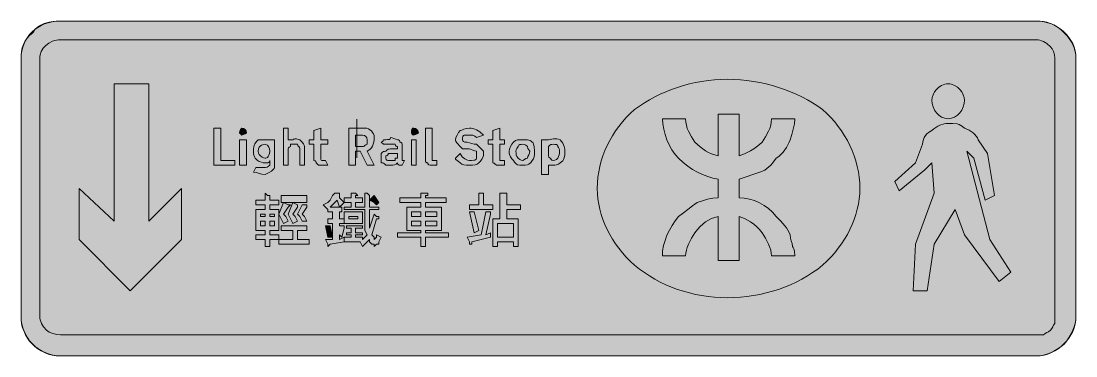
# Model space of a CAD drawing. Header units: metres. Extents: x 11 to 555, y 50 to 223.
import ezdxf

# ---------------------------------------------------------------- set-up
doc = ezdxf.new("R2010")
doc.units = ezdxf.units.M
for name, color, linetype, true_color in [('FILL_BLUE_0000FF', 7, 'Continuous', 0x0000ff), ('FILL_RED_FF0000', 7, 'Continuous', 0xff0000), ('FILL_WHITE_FFFFFF', 7, 'Continuous', 0xffffff), ('STROKE_BLUE_0000FF', 7, 'Continuous', 0x0000ff), ('STROKE_WHITE_FFFFFF', 7, 'Continuous', 0xffffff)]:
    doc.layers.add(name, color=color, linetype=linetype, true_color=true_color)

msp = doc.modelspace()

# ---------------------------------------------------------------- hatches: boundary and pattern name
at = {"layer": 'FILL_BLUE_0000FF', "true_color": 0x0000ff}
h = msp.add_hatch(color=7, dxfattribs=at)
h.dxf.hatch_style = 1
h.paths.add_polyline_path([(535.05, 213.12), (535.95, 213.06), (536.85, 212.89), (537.75, 212.61), (538.65, 212.22), (540.45, 211.09), (542.25, 209.52), (543.13, 208.41), (543.9, 206.97), (544.44, 205.3), (544.65, 203.52), (544.65, 70.32), (544.65, 66.72), (543.94, 65.82), (543.45, 64.92), (542.96, 64.02), (542.25, 63.12), (541.35, 62.41), (540.45, 61.92), (539.55, 61.43), (538.65, 60.72), (535.05, 60.72), (31.05, 60.72), (29.08, 60.93), (27, 61.47), (25.14, 62.24), (24.41, 62.67), (23.85, 63.12), (22.27, 64.92), (21.15, 66.72), (20.76, 67.62), (20.47, 68.52), (20.31, 69.42), (20.25, 70.32), (20.25, 203.52), (20.31, 204.42), (20.47, 205.31), (21.09, 207.04), (22.09, 208.67), (23.4, 210.12), (25, 211.35), (26.83, 212.29), (27.83, 212.65), (28.86, 212.9), (29.94, 213.06), (31.05, 213.12), (535.05, 213.12)])
at = {"layer": 'FILL_RED_FF0000', "true_color": 0xff0000}
h = msp.add_hatch(color=7, dxfattribs=at)
h.dxf.hatch_style = 1
h.paths.add_polyline_path([(372.09, 79.99), (368.76, 80.2), (365.47, 80.54), (362.21, 81.03), (359, 81.64), (355.83, 82.39), (352.72, 83.26), (349.65, 84.27), (346.64, 85.4), (343.69, 86.66), (340.81, 88.04), (337.99, 89.54), (335.24, 91.16), (332.56, 92.9), (329.97, 94.75), (327.45, 96.72), (325.26, 98.79), (323.18, 100.93), (321.22, 103.15), (319.39, 105.44), (317.68, 107.79), (316.1, 110.2), (314.66, 112.66), (313.35, 115.17), (312.18, 117.72), (311.16, 120.31), (310.29, 122.93), (309.56, 125.58), (308.99, 128.24), (308.58, 130.93), (308.33, 133.62), (308.25, 136.32), (308.33, 139.23), (308.58, 142.11), (308.99, 144.95), (309.56, 147.76), (310.29, 150.52), (311.16, 153.24), (312.18, 155.9), (313.35, 158.52), (314.66, 161.08), (316.1, 163.58), (317.68, 166.01), (319.39, 168.38), (321.22, 170.68), (323.18, 172.91), (325.26, 175.05), (327.45, 177.12), (329.97, 178.88), (332.56, 180.55), (335.24, 182.12), (337.99, 183.61), (340.81, 184.99), (343.69, 186.27), (346.64, 187.45), (349.65, 188.52), (352.72, 189.48), (355.83, 190.32), (359, 191.04), (362.21, 191.63), (365.47, 192.1), (368.76, 192.44), (372.09, 192.65), (375.45, 192.72), (378.82, 192.65), (382.19, 192.44), (385.54, 192.1), (388.87, 191.63), (392.18, 191.04), (395.45, 190.32), (398.67, 189.48), (401.85, 188.52), (404.97, 187.45), (408.03, 186.27), (411.02, 184.99), (413.92, 183.61), (416.75, 182.12), (419.48, 180.55), (422.12, 178.88), (424.65, 177.12), (426.84, 175.05), (428.92, 172.91), (430.88, 170.68), (432.71, 168.38), (434.42, 166.01), (436, 163.58), (437.44, 161.08), (438.75, 158.52), (439.92, 155.9), (440.94, 153.24), (441.81, 150.52), (442.54, 147.76), (443.11, 144.95), (443.52, 142.11), (443.77, 139.23), (443.85, 136.32), (443.77, 133.62), (443.52, 130.93), (443.11, 128.24), (442.54, 125.58), (441.81, 122.93), (440.94, 120.31), (439.92, 117.72), (438.75, 115.17), (437.44, 112.66), (436, 110.2), (434.42, 107.79), (432.71, 105.44), (430.88, 103.15), (428.92, 100.93), (426.84, 98.79), (424.65, 96.72), (422.12, 94.75), (419.48, 92.9), (416.75, 91.16), (413.92, 89.54), (411.02, 88.04), (408.03, 86.66), (404.97, 85.4), (401.85, 84.27), (398.67, 83.26), (395.45, 82.39), (392.18, 81.64), (388.87, 81.03), (385.54, 80.54), (382.19, 80.2), (378.82, 79.99), (375.45, 79.92), (372.09, 79.99)])
at = {"layer": 'FILL_WHITE_FFFFFF', "true_color": 0xffffff}
h = msp.add_hatch(color=7, dxfattribs=at)
h.dxf.hatch_style = 1
h.paths.add_polyline_path([(536.85, 222.66), (538.65, 222.46), (540.45, 222.09), (542.25, 221.52), (544.05, 220.73), (545.85, 219.68), (547.65, 218.36), (549.45, 216.72), (550.74, 215.32), (551.91, 213.81), (552.93, 212.23), (553.8, 210.57), (554.5, 208.86), (555.02, 207.1), (555.34, 205.32), (555.45, 203.52), (555.45, 70.32), (555.34, 68.52), (555.02, 66.72), (554.5, 64.92), (553.8, 63.12), (552.93, 61.32), (551.91, 59.52), (550.74, 57.72), (549.45, 55.92), (547.65, 54.63), (545.85, 53.46), (544.05, 52.44), (542.25, 51.57), (540.45, 50.87), (538.65, 50.35), (536.85, 50.03), (535.05, 49.92), (31.05, 49.92), (29.2, 50.03), (27.28, 50.35), (25.33, 50.87), (23.4, 51.57), (21.52, 52.44), (19.74, 53.46), (18.11, 54.63), (16.65, 55.92), (15.06, 57.72), (13.8, 59.52), (11.85, 63.12), (11.16, 64.92), (10.8, 66.72), (10.67, 68.52), (10.65, 70.32), (10.65, 203.52), (10.71, 205.32), (10.91, 207.1), (11.28, 208.86), (11.85, 210.57), (12.64, 212.23), (13.69, 213.81), (15.01, 215.32), (16.65, 216.72), (17.15, 217.57), (17.76, 218.31), (19.2, 219.57), (20.87, 220.6), (22.65, 221.52), (25.14, 222.21), (27.3, 222.57), (29.23, 222.7), (31.05, 222.72), (535.05, 222.72), (536.85, 222.66)])
h = msp.add_hatch(color=7, dxfattribs=at)
h.dxf.hatch_style = 1
h.paths.add_polyline_path([(76.65, 190.32), (76.65, 119.52), (93.45, 136.32), (93.45, 109.92), (67.05, 83.52), (40.65, 109.92), (40.65, 136.32), (58.65, 119.52), (58.65, 190.32), (76.65, 190.32)])
h = msp.add_hatch(color=7, dxfattribs=at)
h.dxf.hatch_style = 1
h.paths.add_polyline_path([(481.21, 183.31), (481.69, 184.75), (482.44, 186.16), (483.45, 187.47), (484.68, 188.61), (486.11, 189.51), (487.71, 190.11), (488.56, 190.27), (489.45, 190.32), (490.34, 190.27), (491.19, 190.11), (492.79, 189.51), (494.22, 188.61), (495.45, 187.47), (496.46, 186.16), (497.21, 184.75), (497.69, 183.31), (497.85, 181.92), (497.69, 180.13), (497.21, 178.39), (496.46, 176.77), (495.45, 175.32), (494.22, 174.09), (492.79, 173.14), (491.19, 172.54), (490.34, 172.38), (489.45, 172.32), (488.56, 172.38), (487.71, 172.54), (486.11, 173.14), (484.68, 174.09), (483.45, 175.32), (482.44, 176.77), (481.69, 178.39), (481.21, 180.13), (481.05, 181.92), (481.21, 183.31)])
h = msp.add_hatch(color=7, dxfattribs=at)
h.dxf.hatch_style = 1
h.paths.add_polyline_path([(342.01, 104.22), (342.49, 106.9), (343.24, 109.56), (344.25, 112.17), (345.48, 114.73), (346.91, 117.21), (348.51, 119.62), (350.25, 121.92), (352.76, 123.72), (355.05, 125.52), (357.34, 127.32), (359.85, 129.12), (362.55, 130), (365.25, 130.77), (367.95, 131.31), (370.65, 131.52), (370.65, 141.12), (367.95, 141.68), (365.27, 142.47), (362.61, 143.48), (360, 144.72), (357.44, 146.18), (354.96, 147.87), (352.55, 149.78), (350.25, 151.92), (348.47, 153.93), (346.8, 156.27), (345.36, 158.84), (344.25, 161.52), (343.37, 164.22), (342.6, 166.92), (342.06, 169.62), (341.85, 172.32), (353.85, 172.32), (353.96, 170.57), (354.26, 168.93), (354.74, 167.36), (355.35, 165.87), (356.89, 163.04), (358.65, 160.32), (361.37, 157.84), (362.76, 156.78), (364.2, 155.82), (365.69, 154.98), (367.26, 154.24), (368.9, 153.63), (370.65, 153.12), (370.65, 174.72), (381.45, 174.72), (381.45, 153.12), (384.34, 154.24), (387.45, 155.82), (389.02, 156.78), (390.56, 157.84), (392.05, 159.03), (393.45, 160.32), (395.21, 163.04), (396.75, 165.87), (397.36, 167.36), (397.84, 168.93), (398.14, 170.57), (398.25, 172.32), (410.25, 172.32), (410.04, 169.62), (409.5, 166.92), (408.73, 164.22), (407.85, 161.52), (407.34, 160.17), (406.72, 158.84), (405.99, 157.53), (405.15, 156.27), (404.19, 155.06), (403.12, 153.93), (401.94, 152.87), (400.65, 151.92), (398.83, 149.44), (397.89, 148.38), (396.9, 147.42), (395.86, 146.58), (394.74, 145.84), (393.55, 145.23), (392.25, 144.72), (381.45, 141.12), (381.45, 131.52), (384.15, 131.35), (386.81, 130.86), (389.42, 130.06), (391.95, 128.97), (394.36, 127.59), (396.64, 125.95), (398.74, 124.06), (400.65, 121.92), (403.12, 119.41), (405.15, 117.12), (405.99, 115.99), (406.72, 114.83), (407.34, 113.62), (407.85, 112.32), (408.04, 110.71), (408.45, 109.32), (408.86, 107.93), (409.05, 106.32), (409.45, 105.82), (409.74, 105.23), (410.1, 103.92), (410.25, 101.52), (398.25, 101.52), (398.14, 102.92), (397.84, 104.41), (397.36, 105.95), (396.75, 107.52), (395.21, 110.63), (393.45, 113.52), (392.05, 115.21), (390.56, 116.69), (389.02, 117.97), (387.45, 119.07), (385.88, 120), (384.34, 120.78), (381.45, 121.92), (381.45, 99.12), (370.65, 99.12), (370.65, 121.92), (368.9, 121.41), (367.26, 120.78), (365.69, 120), (364.2, 119.07), (362.76, 117.97), (361.37, 116.69), (360, 115.21), (358.65, 113.52), (356.89, 110.63), (355.35, 107.52), (354.74, 105.95), (354.26, 104.41), (353.96, 102.92), (353.85, 101.52), (341.85, 101.52), (342.01, 104.22)])
h = msp.add_hatch(color=7, dxfattribs=at)
h.dxf.hatch_style = 1
h.paths.add_polyline_path([(471.45, 83.52), (472.65, 107.52), (482.25, 133.92), (481.05, 149.52), (477.45, 145.92), (464.25, 135.12), (461.85, 139.92), (472.65, 149.52), (476.25, 159.12), (476.36, 160.41), (476.66, 161.59), (477.14, 162.66), (477.75, 163.62), (478.48, 164.46), (479.29, 165.19), (480.15, 165.81), (481.05, 166.32), (482, 167.16), (483.04, 167.89), (484.13, 168.51), (485.25, 169.02), (487.46, 169.69), (488.5, 169.86), (489.45, 169.92), (491.94, 169.88), (494.1, 169.62), (495.09, 169.33), (496.03, 168.91), (496.95, 168.31), (497.85, 167.52), (499.14, 167.02), (500.32, 166.41), (501.39, 165.73), (502.35, 164.97), (503.19, 164.16), (503.92, 163.3), (504.54, 162.42), (505.05, 161.52), (509.85, 154.32), (513.45, 132.72), (508.65, 130.32), (502.65, 151.92), (499.05, 155.52), (511.05, 109.92), (521.85, 93.12), (515.85, 88.32), (497.85, 112.32), (493.05, 125.52), (482.25, 107.52), (478.65, 83.52), (471.45, 83.52)])
h = msp.add_hatch(color=7, dxfattribs=at)
h.dxf.hatch_style = 1
h.paths.add_polyline_path([(110.25, 167.52), (113.85, 167.52), (113.85, 150.72), (121.05, 150.72), (121.05, 148.32), (110.25, 148.32), (110.25, 167.52)])
h = msp.add_hatch(color=7, dxfattribs=at)
h.dxf.hatch_style = 1
h.paths.add_polyline_path([(126.3, 164.52), (125.53, 164.11), (124.65, 163.92), (123.45, 165.12), (123.64, 166), (124.05, 166.77), (124.65, 167.52), (125.53, 167.31), (126.3, 166.77), (126.84, 166), (127.05, 165.12), (126.3, 164.52)])
h = msp.add_hatch(color=7, dxfattribs=at)
h.dxf.hatch_style = 1
h.paths.add_polyline_path([(154.6, 157.12), (154.46, 157.43), (154.05, 157.92), (153.64, 158.41), (153.5, 158.72), (153.45, 159.12), (151.05, 159.12), (149.85, 159.12), (149.85, 157.92), (149.45, 157.87), (149.16, 157.73), (148.8, 157.32), (148.65, 156.72), (148.65, 148.32), (146.25, 148.32), (146.25, 167.52), (148.65, 167.52), (148.65, 161.52), (151.05, 161.52), (151.5, 161.86), (151.95, 162.03), (152.85, 161.97), (153.75, 161.69), (154.65, 161.52), (155.85, 160.32), (156.54, 159.44), (156.9, 158.67), (157.05, 157.92), (157.05, 148.32), (154.65, 148.32), (154.65, 156.72), (154.6, 157.12)])
h = msp.add_hatch(color=7, dxfattribs=at)
h.dxf.hatch_style = 1
h.paths.add_polyline_path([(165.47, 151.23), (165.6, 150.87), (165.96, 150.74), (166.65, 150.72), (167.85, 150.72), (169.05, 148.32), (164.25, 148.32), (163.05, 149.52), (163, 149.92), (162.86, 150.21), (162.45, 150.57), (161.85, 150.72), (161.85, 159.12), (159.45, 159.12), (159.45, 161.52), (161.85, 161.52), (161.85, 166.32), (165.45, 167.52), (165.45, 161.52), (169.05, 161.52), (169.05, 159.12), (165.45, 159.12), (165.45, 151.92), (165.47, 151.23)])
h = msp.add_hatch(color=7, dxfattribs=at)
h.dxf.hatch_style = 1
h.paths.add_polyline_path([(188.25, 167.52), (189.15, 167.41), (190.01, 167.11), (190.82, 166.63), (191.55, 166.02), (192.16, 165.29), (192.64, 164.48), (192.94, 163.62), (193.05, 162.72), (192.99, 161.43), (192.82, 160.24), (192.54, 159.18), (192.15, 158.22), (191.64, 157.38), (191.02, 156.64), (190.29, 156.03), (189.45, 155.52), (193.05, 148.32), (189.45, 148.32), (185.85, 155.52), (183.45, 155.52), (183.45, 148.32), (179.85, 148.32), (179.85, 167.52), (188.25, 167.52)])
h.paths.add_polyline_path([(187.45, 157.97), (187.76, 158.11), (188.25, 158.52), (188.74, 158.93), (189.05, 159.07), (189.45, 159.12), (189.45, 161.52), (189.24, 162.4), (188.7, 163.17), (187.93, 163.71), (187.05, 163.92), (183.45, 163.92), (183.45, 157.92), (187.05, 157.92), (187.45, 157.97)], flags=16)
h = msp.add_hatch(color=7, dxfattribs=at)
h.dxf.hatch_style = 1
h.paths.add_polyline_path([(215.1, 164.52), (214.33, 164.11), (213.45, 163.92), (213.05, 163.97), (212.76, 164.11), (212.4, 164.52), (212.25, 165.12), (212.27, 166), (212.4, 166.77), (212.76, 167.31), (213.05, 167.47), (213.45, 167.52), (214.33, 167.31), (215.1, 166.77), (215.64, 166), (215.85, 165.12), (215.1, 164.52)])
h = msp.add_hatch(color=7, dxfattribs=at)
h.dxf.hatch_style = 1
h.paths.add_polyline_path([(219.45, 167.52), (223.05, 167.52), (223.05, 151.92), (223.05, 150.72), (224.25, 150.72), (225.45, 150.72), (225.45, 148.32), (224.25, 148.32), (221.85, 148.32), (221.25, 148.47), (220.84, 148.83), (220.7, 149.12), (220.65, 149.52), (220.25, 149.57), (219.96, 149.71), (219.6, 150.12), (219.45, 150.72), (219.45, 167.52)])
h = msp.add_hatch(color=7, dxfattribs=at)
h.dxf.hatch_style = 1
h.paths.add_polyline_path([(244.95, 163.41), (244.05, 163.77), (243.15, 163.9), (242.25, 163.92), (239.85, 163.92), (239.45, 163.87), (239.16, 163.71), (238.8, 163.17), (238.67, 162.4), (238.65, 161.52), (238.8, 160.92), (239.16, 160.51), (239.45, 160.37), (239.85, 160.32), (241.05, 160.32), (244.65, 159.12), (245.85, 159.12), (247.05, 157.92), (249.45, 155.52), (249.45, 154.32), (249.4, 153.47), (249.24, 152.73), (248.7, 151.47), (247.93, 150.44), (247.05, 149.52), (246.13, 148.83), (245.1, 148.47), (243.84, 148.34), (242.25, 148.32), (240.66, 148.34), (239.4, 148.47), (238.37, 148.83), (237.45, 149.52), (236.57, 150.23), (235.8, 150.72), (235.26, 151.21), (235.1, 151.52), (235.05, 151.92), (237.45, 154.32), (237.95, 153.48), (238.54, 152.74), (239.18, 152.13), (239.85, 151.62), (241.16, 150.94), (242.25, 150.72), (243.32, 150.74), (244.5, 150.87), (245.03, 151.01), (245.46, 151.23), (245.74, 151.52), (245.85, 151.92), (245.85, 155.52), (244.95, 155.71), (244.05, 156.12), (243.15, 156.53), (242.25, 156.72), (238.65, 156.72), (237.45, 157.92), (235.8, 159.72), (235.26, 160.62), (235.05, 161.52), (235.26, 162.61), (235.8, 163.92), (236.57, 165.23), (237.45, 166.32), (238.37, 166.51), (239.4, 166.92), (240.66, 167.33), (242.25, 167.52), (243.15, 167.46), (244.05, 167.29), (244.95, 167.01), (245.85, 166.62), (247.65, 165.49), (249.45, 163.92), (245.85, 162.72), (244.95, 163.41)])
h = msp.add_hatch(color=7, dxfattribs=at)
h.dxf.hatch_style = 1
h.paths.add_polyline_path([(257.85, 150.72), (259.05, 150.72), (260.25, 150.72), (260.25, 148.32), (256.65, 148.32), (256.25, 148.37), (255.94, 148.51), (255.45, 148.92), (254.96, 149.33), (254.65, 149.47), (254.25, 149.52), (254.25, 150.72), (254.25, 159.12), (251.85, 159.12), (251.85, 161.52), (254.25, 161.52), (254.25, 166.32), (257.85, 167.52), (257.85, 161.52), (260.25, 161.52), (260.25, 159.12), (257.85, 159.12), (257.85, 151.92), (257.85, 150.72)])
h = msp.add_hatch(color=7, dxfattribs=at)
h.dxf.hatch_style = 1
h.paths.add_polyline_path([(123.45, 148.32), (123.45, 161.52), (127.05, 161.52), (127.05, 148.32), (123.45, 148.32)])
h = msp.add_hatch(color=7, dxfattribs=at)
h.dxf.hatch_style = 1
h.paths.add_polyline_path([(141.45, 148.32), (141.45, 147.12), (141.34, 146.67), (141.04, 146.22), (139.95, 145.32), (138.41, 144.42), (136.65, 143.52), (135.04, 143.71), (133.65, 144.12), (132.26, 144.53), (130.65, 144.72), (131.85, 147.12), (135.45, 147.12), (136.86, 147.14), (137.7, 147.27), (138.32, 147.63), (139.05, 148.32), (139.05, 149.52), (139.05, 150.72), (138.9, 150.12), (138.54, 149.71), (138.25, 149.57), (137.85, 149.52), (136.65, 149.52), (135.71, 149.61), (134.75, 149.84), (133.65, 150.27), (132.55, 150.98), (132.04, 151.47), (131.59, 152.05), (131.2, 152.74), (130.91, 153.54), (130.72, 154.46), (130.65, 155.52), (130.7, 156.76), (130.86, 157.81), (131.09, 158.68), (131.4, 159.42), (132.17, 160.58), (133.05, 161.52), (136.65, 161.52), (137.85, 161.52), (139.05, 161.52), (141.45, 161.52), (141.45, 148.32)])
h.paths.add_polyline_path([(134.85, 158.67), (134.19, 158.24), (133.61, 157.6), (133.2, 156.71), (133.05, 155.52), (133.24, 154.64), (133.65, 153.87), (134.25, 153.12), (135.13, 152.43), (135.9, 152.07), (136.65, 151.92), (137.02, 151.98), (137.85, 152.37), (138.29, 152.8), (138.67, 153.44), (138.95, 154.33), (139.05, 155.52), (138.95, 156.71), (138.67, 157.6), (138.29, 158.24), (137.85, 158.67), (137.02, 159.06), (136.65, 159.12), (136.09, 159.06), (134.85, 158.67)], flags=16)
h = msp.add_hatch(color=7, dxfattribs=at)
h.dxf.hatch_style = 1
h.paths.add_polyline_path([(198.34, 149.01), (197.85, 149.37), (197.36, 149.5), (196.65, 149.52), (196.65, 151.92), (196.65, 154.32), (197.36, 155.01), (197.85, 155.37), (198.34, 155.5), (199.05, 155.52), (199.76, 156.21), (200.25, 156.57), (200.74, 156.7), (201.45, 156.72), (202.65, 156.72), (205.05, 156.72), (205.05, 157.92), (204.65, 157.97), (204.36, 158.11), (204, 158.52), (203.85, 159.12), (202.65, 159.12), (201.45, 159.12), (200.25, 159.12), (197.85, 159.12), (196.65, 160.32), (197.05, 160.37), (197.34, 160.51), (197.7, 160.92), (197.85, 161.52), (199.05, 161.52), (199.93, 161.54), (200.7, 161.67), (201.24, 162.03), (201.4, 162.32), (201.45, 162.72), (202.35, 162.53), (203.25, 162.12), (204.15, 161.71), (205.05, 161.52), (205.65, 161.37), (206.06, 161.01), (206.2, 160.72), (206.25, 160.32), (206.65, 160.27), (206.94, 160.13), (207.3, 159.72), (207.45, 159.12), (207.45, 155.52), (207.45, 151.92), (207.45, 150.72), (208.65, 150.72), (207.45, 148.32), (206.25, 148.32), (205.85, 148.37), (205.56, 148.51), (205.2, 148.92), (205.05, 149.52), (204.3, 148.92), (203.53, 148.51), (202.65, 148.32), (200.25, 148.32), (199.05, 148.32), (198.34, 149.01)])
h.paths.add_polyline_path([(203.85, 150.72), (203.85, 151.92), (205.05, 151.92), (205.05, 154.32), (202.65, 154.32), (201.45, 154.32), (200.25, 154.32), (200.2, 153.92), (200.06, 153.63), (199.65, 153.27), (199.05, 153.12), (199.05, 151.92), (199.2, 151.32), (199.56, 150.91), (199.85, 150.77), (200.25, 150.72), (201.45, 150.72), (202.65, 150.72), (203.85, 150.72)], flags=16)
h = msp.add_hatch(color=7, dxfattribs=at)
h.dxf.hatch_style = 1
h.paths.add_polyline_path([(212.25, 148.32), (212.25, 161.52), (214.65, 161.52), (214.65, 148.32), (212.25, 148.32)])
h = msp.add_hatch(color=7, dxfattribs=at)
h.dxf.hatch_style = 1
h.paths.add_polyline_path([(263.4, 157.92), (264.17, 159.23), (265.05, 160.32), (265.97, 161.01), (267, 161.37), (268.26, 161.5), (269.85, 161.52), (272.25, 161.37), (273.56, 161.01), (274.15, 160.72), (274.65, 160.32), (275.05, 159.82), (275.34, 159.23), (275.7, 157.92), (275.85, 155.52), (275.83, 153.93), (275.7, 152.67), (275.34, 151.64), (274.65, 150.72), (274.15, 149.93), (273.56, 149.33), (272.92, 148.91), (272.25, 148.62), (270.94, 148.36), (269.85, 148.32), (268.26, 148.36), (267, 148.62), (266.46, 148.91), (265.97, 149.33), (265.5, 149.93), (265.05, 150.72), (264.17, 151.64), (263.4, 152.67), (262.86, 153.93), (262.7, 154.67), (262.65, 155.52), (262.86, 156.61), (263.4, 157.92)])
h.paths.add_polyline_path([(268.2, 158.97), (267.66, 158.61), (267.5, 158.32), (267.45, 157.92), (266.76, 157.04), (266.4, 156.27), (266.25, 155.52), (266.27, 154.62), (266.4, 153.72), (266.76, 152.82), (267.45, 151.92), (268.2, 151.32), (268.97, 150.91), (269.85, 150.72), (270.6, 151.32), (271.37, 151.73), (272.25, 151.92), (272.44, 152.82), (272.85, 153.72), (273.26, 154.62), (273.45, 155.52), (272.85, 156.27), (272.44, 157.04), (272.25, 157.92), (271.37, 158.61), (270.6, 158.97), (269.85, 159.12), (268.97, 159.1), (268.2, 158.97)], flags=16)
h = msp.add_hatch(color=7, dxfattribs=at)
h.dxf.hatch_style = 1
h.paths.add_polyline_path([(288.15, 161.86), (289.05, 161.52), (289.84, 160.62), (290.44, 159.74), (290.86, 158.88), (291.15, 158.07), (291.41, 156.63), (291.45, 155.52), (291.41, 153.74), (291.15, 152.07), (290.86, 151.31), (290.44, 150.63), (289.84, 150.02), (289.05, 149.52), (288.15, 148.83), (287.25, 148.47), (286.35, 148.34), (285.45, 148.32), (284.25, 148.32), (283.05, 148.32), (283.05, 143.52), (279.45, 143.52), (279.45, 161.52), (283.05, 161.52), (285.6, 161.97), (287.27, 162.03), (288.15, 161.86)])
h.paths.add_polyline_path([(283.05, 154.32), (283.05, 153.12), (283.2, 152.52), (283.56, 152.11), (283.85, 151.97), (284.25, 151.92), (284.3, 151.52), (284.44, 151.23), (284.85, 150.87), (285.45, 150.72), (286.33, 150.91), (287.1, 151.32), (287.85, 151.92), (288.24, 152.82), (288.52, 153.7), (288.69, 154.56), (288.75, 155.37), (288.69, 156.13), (288.52, 156.81), (288.24, 157.42), (287.85, 157.92), (287.8, 158.32), (287.64, 158.61), (287.1, 158.97), (286.33, 159.1), (285.45, 159.12), (284.74, 159.1), (284.25, 158.97), (283.76, 158.61), (283.05, 157.92), (283.05, 156.72), (283.05, 154.32)], flags=16)
h = msp.add_hatch(color=7, dxfattribs=at)
h.dxf.hatch_style = 1
h.paths.add_polyline_path([(143.85, 125.52), (143.85, 114.72), (139.05, 114.72), (139.05, 112.32), (143.85, 112.32), (143.85, 109.92), (139.05, 109.92), (139.05, 106.32), (136.65, 106.32), (136.65, 109.92), (131.85, 109.92), (131.85, 112.32), (136.65, 112.32), (136.65, 114.72), (131.85, 114.72), (131.85, 125.52), (136.65, 125.52), (136.65, 127.92), (131.85, 127.92), (131.85, 130.32), (136.65, 130.32), (136.65, 133.92), (137.85, 132.72), (139.05, 132.72), (139.05, 130.32), (143.85, 130.32), (143.85, 127.92), (139.05, 127.92), (139.05, 125.52), (143.85, 125.52)])
h.paths.add_polyline_path([(136.65, 121.92), (136.65, 123.12), (134.25, 123.12), (134.25, 121.92), (136.65, 121.92)], flags=16)
h.paths.add_polyline_path([(139.05, 121.92), (141.45, 121.92), (141.45, 123.12), (139.05, 123.12), (139.05, 121.92)], flags=16)
h.paths.add_polyline_path([(134.25, 119.52), (134.25, 117.12), (136.65, 117.12), (136.65, 119.52), (134.25, 119.52)], flags=16)
h.paths.add_polyline_path([(141.45, 119.52), (139.05, 119.52), (139.05, 117.12), (141.45, 117.12), (141.45, 119.52)], flags=16)
h = msp.add_hatch(color=7, dxfattribs=at)
h.dxf.hatch_style = 1
h.paths.add_polyline_path([(158.25, 132.72), (158.25, 129.12), (145.05, 129.12), (145.05, 132.72), (158.25, 132.72)])
h = msp.add_hatch(color=7, dxfattribs=at)
h.dxf.hatch_style = 1
h.paths.add_polyline_path([(176.25, 111.12), (175.05, 112.32), (175.05, 109.92), (177.45, 111.12), (177.45, 108.72), (170.25, 107.52), (169.05, 106.32), (169.05, 107.52), (167.85, 109.92), (171.45, 109.92), (171.45, 118.32), (169.05, 118.32), (169.05, 120.72), (171.45, 120.72), (171.45, 124.32), (169.05, 124.32), (169.05, 125.52), (166.65, 127.92), (169.05, 129.12), (170.25, 130.32), (171.45, 132.72), (172.65, 133.92), (175.05, 133.92), (175.05, 132.72), (175.05, 131.52), (177.45, 129.12), (175.05, 126.72), (176.25, 126.72), (176.25, 124.32), (175.05, 124.32), (175.05, 120.72), (177.45, 120.72), (177.45, 118.32), (175.05, 118.32), (175.05, 117.12), (177.45, 117.12), (177.45, 115.92), (176.25, 111.12)])
h.paths.add_polyline_path([(173.85, 130.32), (170.25, 126.72), (175.05, 126.72), (173.85, 130.32)], flags=16)
h = msp.add_hatch(color=7, dxfattribs=at)
h.dxf.hatch_style = 1
h.paths.add_polyline_path([(181.05, 131.52), (181.05, 133.92), (183.45, 133.92), (184.65, 132.72), (183.45, 132.72), (183.45, 131.52), (187.05, 131.52), (187.05, 129.12), (183.45, 129.12), (183.45, 126.72), (188.25, 126.72), (188.25, 133.92), (189.45, 133.92), (190.65, 132.72), (190.65, 126.72), (195.45, 126.72), (195.45, 125.52), (190.65, 125.52), (190.65, 119.52), (190.65, 115.92), (191.85, 119.52), (193.05, 123.12), (194.25, 121.92), (195.45, 121.92), (195.45, 120.72), (194.25, 120.72), (191.85, 112.32), (193.05, 111.12), (193.05, 109.92), (194.25, 111.12), (194.25, 112.32), (196.65, 111.12), (195.45, 108.72), (195.45, 107.52), (194.25, 107.52), (193.05, 106.32), (193.05, 107.52), (191.85, 107.52), (190.65, 108.72), (190.65, 109.92), (187.05, 106.32), (185.85, 108.72), (177.45, 108.72), (177.45, 111.12), (181.05, 111.12), (181.05, 112.32), (178.65, 112.32), (178.65, 113.52), (181.05, 113.52), (181.05, 115.92), (178.65, 115.92), (178.65, 117.12), (187.05, 117.12), (187.05, 115.92), (183.45, 115.92), (183.45, 113.52), (187.05, 113.52), (187.05, 112.32), (183.45, 112.32), (183.45, 111.12), (187.05, 111.12), (187.05, 109.92), (188.25, 111.12), (189.45, 112.32), (188.25, 114.72), (188.25, 117.12), (188.25, 120.72), (188.25, 125.52), (177.45, 125.52), (177.45, 126.72), (181.05, 126.72), (181.05, 129.12), (177.45, 129.12), (177.45, 131.52), (181.05, 131.52)])
h = msp.add_hatch(color=7, dxfattribs=at)
h.dxf.hatch_style = 1
h.paths.add_polyline_path([(193.05, 129.12), (190.65, 130.32), (193.05, 132.72), (195.45, 129.12), (194.25, 127.92), (193.05, 129.12)])
h = msp.add_hatch(color=7, dxfattribs=at)
h.dxf.hatch_style = 1
h.paths.add_polyline_path([(220.65, 132.72), (219.45, 132.72), (219.45, 131.52), (230.25, 131.52), (230.25, 129.12), (219.45, 129.12), (219.45, 126.72), (227.85, 126.72), (227.85, 114.72), (219.45, 114.72), (219.45, 113.52), (231.45, 113.52), (231.45, 111.12), (219.45, 111.12), (219.45, 106.32), (217.05, 106.32), (217.05, 111.12), (205.05, 111.12), (205.05, 113.52), (217.05, 113.52), (217.05, 114.72), (209.85, 114.72), (209.85, 126.72), (217.05, 126.72), (217.05, 129.12), (206.25, 129.12), (206.25, 131.52), (217.05, 131.52), (217.05, 133.92), (219.45, 133.92), (220.65, 133.92), (220.65, 132.72)])
h.paths.add_polyline_path([(217.05, 121.92), (217.05, 124.32), (212.25, 124.32), (212.25, 121.92), (217.05, 121.92)], flags=16)
h.paths.add_polyline_path([(212.25, 117.12), (217.05, 117.12), (217.05, 119.52), (212.25, 119.52), (212.25, 117.12)], flags=16)
h.paths.add_polyline_path([(219.45, 124.32), (219.45, 121.92), (225.45, 121.92), (225.45, 124.32), (219.45, 124.32)], flags=16)
h.paths.add_polyline_path([(225.45, 119.52), (219.45, 119.52), (219.45, 117.12), (225.45, 117.12), (225.45, 119.52)], flags=16)
h = msp.add_hatch(color=7, dxfattribs=at)
h.dxf.hatch_style = 1
h.paths.add_polyline_path([(247.05, 127.92), (247.05, 133.92), (249.45, 133.92), (249.45, 132.72), (249.45, 127.92), (254.25, 127.92), (254.25, 125.52), (242.25, 125.52), (242.25, 127.92), (247.05, 127.92)])
h = msp.add_hatch(color=7, dxfattribs=at)
h.dxf.hatch_style = 1
h.paths.add_polyline_path([(257.85, 133.92), (261.45, 133.92), (261.45, 132.72), (261.45, 127.92), (268.65, 127.92), (268.65, 125.52), (261.45, 125.52), (261.45, 120.72), (267.45, 120.72), (267.45, 106.32), (265.05, 106.32), (265.05, 108.72), (256.65, 108.72), (256.65, 106.32), (254.25, 106.32), (254.25, 120.72), (257.85, 120.72), (257.85, 133.92)])
h.paths.add_polyline_path([(265.05, 118.32), (256.65, 118.32), (256.65, 111.12), (265.05, 111.12), (265.05, 118.32)], flags=16)
h = msp.add_hatch(color=7, dxfattribs=at)
h.dxf.hatch_style = 1
h.paths.add_polyline_path([(148.65, 127.92), (149.85, 127.92), (148.65, 126.72), (146.25, 123.12), (147.45, 121.92), (148.65, 119.52), (146.25, 118.32), (145.05, 120.72), (143.85, 123.12), (146.25, 129.12), (148.65, 127.92)])
h = msp.add_hatch(color=7, dxfattribs=at)
h.dxf.hatch_style = 1
h.paths.add_polyline_path([(153.45, 127.92), (153.45, 126.72), (151.05, 123.12), (152.25, 121.92), (153.45, 119.52), (151.05, 118.32), (149.85, 120.72), (148.65, 123.12), (151.05, 129.12), (153.45, 127.92)])
h = msp.add_hatch(color=7, dxfattribs=at)
h.dxf.hatch_style = 1
h.paths.add_polyline_path([(158.25, 127.92), (158.25, 126.72), (155.85, 123.12), (157.05, 121.92), (158.25, 119.52), (155.85, 119.52), (154.65, 121.92), (153.45, 123.12), (155.85, 127.92), (158.25, 127.92)])
h = msp.add_hatch(color=7, dxfattribs=at)
h.dxf.hatch_style = 1
h.paths.add_polyline_path([(187.05, 118.32), (177.45, 118.32), (177.45, 124.32), (187.05, 124.32), (187.05, 118.32)])
h.paths.add_polyline_path([(184.65, 121.92), (179.85, 121.92), (179.85, 120.72), (184.65, 120.72), (184.65, 121.92)], flags=16)
h = msp.add_hatch(color=7, dxfattribs=at)
h.dxf.hatch_style = 1
h.paths.add_polyline_path([(248.25, 112.32), (249.45, 118.32), (250.65, 124.32), (253.05, 124.32), (253.05, 123.12), (250.65, 112.32), (253.05, 113.52), (253.05, 111.12), (243.45, 108.72), (243.45, 107.52), (242.25, 107.52), (242.25, 108.72), (241.05, 111.12), (248.25, 112.32)])
h = msp.add_hatch(color=7, dxfattribs=at)
h.dxf.hatch_style = 1
h.paths.add_polyline_path([(242.25, 124.32), (244.65, 124.32), (245.85, 119.52), (247.05, 114.72), (244.65, 113.52), (242.25, 124.32)])
h = msp.add_hatch(color=7, dxfattribs=at)
h.dxf.hatch_style = 1
h.paths.add_polyline_path([(158.25, 117.12), (158.25, 114.72), (153.45, 114.72), (153.45, 109.92), (159.45, 109.92), (159.45, 107.52), (143.85, 107.52), (143.85, 109.92), (151.05, 109.92), (151.05, 114.72), (145.05, 114.72), (145.05, 117.12), (158.25, 117.12)])
h = msp.add_hatch(color=7, dxfattribs=at)
h.dxf.hatch_style = 1
h.paths.add_polyline_path([(167.85, 117.12), (170.25, 117.12), (171.45, 111.12), (169.05, 111.12), (167.85, 117.12)])

# ---------------------------------------------------------------- linework, layer by layer
at = {"layer": 'FILL_BLUE_0000FF', "lineweight": 0, "true_color": 0x0000ff}
msp.add_lwpolyline([(535.05, 213.12), (535.95, 213.06), (536.85, 212.89), (537.75, 212.61), (538.65, 212.22), (540.45, 211.09), (542.25, 209.52), (543.13, 208.41), (543.9, 206.97), (544.44, 205.3), (544.65, 203.52), (544.65, 70.32), (544.65, 66.72), (543.94, 65.82), (543.45, 64.92), (542.96, 64.02), (542.25, 63.12), (541.35, 62.41), (540.45, 61.92), (539.55, 61.43), (538.65, 60.72), (535.05, 60.72), (31.05, 60.72), (29.08, 60.93), (27, 61.47), (25.14, 62.24), (24.41, 62.67), (23.85, 63.12), (22.27, 64.92), (21.15, 66.72), (20.76, 67.62), (20.47, 68.52), (20.31, 69.42), (20.25, 70.32), (20.25, 203.52), (20.31, 204.42), (20.47, 205.31), (21.09, 207.04), (22.09, 208.67), (23.4, 210.12), (25, 211.35), (26.83, 212.29), (27.83, 212.65), (28.86, 212.9), (29.94, 213.06), (31.05, 213.12)], close=True, dxfattribs=at)
at = {"layer": 'FILL_RED_FF0000', "lineweight": 0, "true_color": 0xff0000}
msp.add_lwpolyline([(372.09, 79.99), (368.76, 80.2), (365.47, 80.54), (362.21, 81.03), (359, 81.64), (355.83, 82.39), (352.72, 83.26), (349.65, 84.27), (346.64, 85.4), (343.69, 86.66), (340.81, 88.04), (337.99, 89.54), (335.24, 91.16), (332.56, 92.9), (329.97, 94.75), (327.45, 96.72), (325.26, 98.79), (323.18, 100.93), (321.22, 103.15), (319.39, 105.44), (317.68, 107.79), (316.1, 110.2), (314.66, 112.66), (313.35, 115.17), (312.18, 117.72), (311.16, 120.31), (310.29, 122.93), (309.56, 125.58), (308.99, 128.24), (308.58, 130.93), (308.33, 133.62), (308.25, 136.32), (308.33, 139.23), (308.58, 142.11), (308.99, 144.95), (309.56, 147.76), (310.29, 150.52), (311.16, 153.24), (312.18, 155.9), (313.35, 158.52), (314.66, 161.08), (316.1, 163.58), (317.68, 166.01), (319.39, 168.38), (321.22, 170.68), (323.18, 172.91), (325.26, 175.05), (327.45, 177.12), (329.97, 178.88), (332.56, 180.55), (335.24, 182.12), (337.99, 183.61), (340.81, 184.99), (343.69, 186.27), (346.64, 187.45), (349.65, 188.52), (352.72, 189.48), (355.83, 190.32), (359, 191.04), (362.21, 191.63), (365.47, 192.1), (368.76, 192.44), (372.09, 192.65), (375.45, 192.72), (378.82, 192.65), (382.19, 192.44), (385.54, 192.1), (388.87, 191.63), (392.18, 191.04), (395.45, 190.32), (398.67, 189.48), (401.85, 188.52), (404.97, 187.45), (408.03, 186.27), (411.02, 184.99), (413.92, 183.61), (416.75, 182.12), (419.48, 180.55), (422.12, 178.88), (424.65, 177.12), (426.84, 175.05), (428.92, 172.91), (430.88, 170.68), (432.71, 168.38), (434.42, 166.01), (436, 163.58), (437.44, 161.08), (438.75, 158.52), (439.92, 155.9), (440.94, 153.24), (441.81, 150.52), (442.54, 147.76), (443.11, 144.95), (443.52, 142.11), (443.77, 139.23), (443.85, 136.32), (443.77, 133.62), (443.52, 130.93), (443.11, 128.24), (442.54, 125.58), (441.81, 122.93), (440.94, 120.31), (439.92, 117.72), (438.75, 115.17), (437.44, 112.66), (436, 110.2), (434.42, 107.79), (432.71, 105.44), (430.88, 103.15), (428.92, 100.93), (426.84, 98.79), (424.65, 96.72), (422.12, 94.75), (419.48, 92.9), (416.75, 91.16), (413.92, 89.54), (411.02, 88.04), (408.03, 86.66), (404.97, 85.4), (401.85, 84.27), (398.67, 83.26), (395.45, 82.39), (392.18, 81.64), (388.87, 81.03), (385.54, 80.54), (382.19, 80.2), (378.82, 79.99), (375.45, 79.92)], close=True, dxfattribs=at)
at = {"layer": 'FILL_WHITE_FFFFFF', "lineweight": 0, "true_color": 0xffffff}
for points in [[(536.85, 222.66), (538.65, 222.46), (540.45, 222.09), (542.25, 221.52), (544.05, 220.73), (545.85, 219.68), (547.65, 218.36), (549.45, 216.72), (550.74, 215.32), (551.91, 213.81), (552.93, 212.23), (553.8, 210.57), (554.5, 208.86), (555.02, 207.1), (555.34, 205.32), (555.45, 203.52), (555.45, 70.32), (555.34, 68.52), (555.02, 66.72), (554.5, 64.92), (553.8, 63.12), (552.93, 61.32), (551.91, 59.52), (550.74, 57.72), (549.45, 55.92), (547.65, 54.63), (545.85, 53.46), (544.05, 52.44), (542.25, 51.57), (540.45, 50.87), (538.65, 50.35), (536.85, 50.03), (535.05, 49.92), (31.05, 49.92), (29.2, 50.03), (27.28, 50.35), (25.33, 50.87), (23.4, 51.57), (21.52, 52.44), (19.74, 53.46), (18.11, 54.63), (16.65, 55.92), (15.06, 57.72), (13.8, 59.52), (11.85, 63.12), (11.16, 64.92), (10.8, 66.72), (10.67, 68.52), (10.65, 70.32), (10.65, 203.52), (10.71, 205.32), (10.91, 207.1), (11.28, 208.86), (11.85, 210.57), (12.64, 212.23), (13.69, 213.81), (15.01, 215.32), (16.65, 216.72), (17.15, 217.57), (17.76, 218.31), (19.2, 219.57), (20.87, 220.6), (22.65, 221.52), (25.14, 222.21), (27.3, 222.57), (29.23, 222.7), (31.05, 222.72), (535.05, 222.72)], [(76.65, 190.32), (76.65, 119.52), (93.45, 136.32), (93.45, 109.92), (67.05, 83.52), (40.65, 109.92), (40.65, 136.32), (58.65, 119.52), (58.65, 190.32)], [(481.21, 183.31), (481.69, 184.75), (482.44, 186.16), (483.45, 187.47), (484.68, 188.61), (486.11, 189.51), (487.71, 190.11), (488.56, 190.27), (489.45, 190.32), (490.34, 190.27), (491.19, 190.11), (492.79, 189.51), (494.22, 188.61), (495.45, 187.47), (496.46, 186.16), (497.21, 184.75), (497.69, 183.31), (497.85, 181.92), (497.69, 180.13), (497.21, 178.39), (496.46, 176.77), (495.45, 175.32), (494.22, 174.09), (492.79, 173.14), (491.19, 172.54), (490.34, 172.38), (489.45, 172.32), (488.56, 172.38), (487.71, 172.54), (486.11, 173.14), (484.68, 174.09), (483.45, 175.32), (482.44, 176.77), (481.69, 178.39), (481.21, 180.13), (481.05, 181.92)], [(342.01, 104.22), (342.49, 106.9), (343.24, 109.56), (344.25, 112.17), (345.48, 114.73), (346.91, 117.21), (348.51, 119.62), (350.25, 121.92), (352.76, 123.72), (355.05, 125.52), (357.34, 127.32), (359.85, 129.12), (362.55, 130), (365.25, 130.77), (367.95, 131.31), (370.65, 131.52), (370.65, 141.12), (367.95, 141.68), (365.27, 142.47), (362.61, 143.48), (360, 144.72), (357.44, 146.18), (354.96, 147.87), (352.55, 149.78), (350.25, 151.92), (348.47, 153.93), (346.8, 156.27), (345.36, 158.84), (344.25, 161.52), (343.37, 164.22), (342.6, 166.92), (342.06, 169.62), (341.85, 172.32), (353.85, 172.32), (353.96, 170.57), (354.26, 168.93), (354.74, 167.36), (355.35, 165.87), (356.89, 163.04), (358.65, 160.32), (361.37, 157.84), (362.76, 156.78), (364.2, 155.82), (365.69, 154.98), (367.26, 154.24), (368.9, 153.63), (370.65, 153.12), (370.65, 174.72), (381.45, 174.72), (381.45, 153.12), (384.34, 154.24), (387.45, 155.82), (389.02, 156.78), (390.56, 157.84), (392.05, 159.03), (393.45, 160.32), (395.21, 163.04), (396.75, 165.87), (397.36, 167.36), (397.84, 168.93), (398.14, 170.57), (398.25, 172.32), (410.25, 172.32), (410.04, 169.62), (409.5, 166.92), (408.73, 164.22), (407.85, 161.52), (407.34, 160.17), (406.72, 158.84), (405.99, 157.53), (405.15, 156.27), (404.19, 155.06), (403.12, 153.93), (401.94, 152.87), (400.65, 151.92), (398.83, 149.44), (397.89, 148.38), (396.9, 147.42), (395.86, 146.58), (394.74, 145.84), (393.55, 145.23), (392.25, 144.72), (381.45, 141.12), (381.45, 131.52), (384.15, 131.35), (386.81, 130.86), (389.42, 130.06), (391.95, 128.97), (394.36, 127.59), (396.64, 125.95), (398.74, 124.06), (400.65, 121.92), (403.12, 119.41), (405.15, 117.12), (405.99, 115.99), (406.72, 114.83), (407.34, 113.62), (407.85, 112.32), (408.04, 110.71), (408.45, 109.32), (408.86, 107.93), (409.05, 106.32), (409.45, 105.82), (409.74, 105.23), (410.1, 103.92), (410.25, 101.52), (398.25, 101.52), (398.14, 102.92), (397.84, 104.41), (397.36, 105.95), (396.75, 107.52), (395.21, 110.63), (393.45, 113.52), (392.05, 115.21), (390.56, 116.69), (389.02, 117.97), (387.45, 119.07), (385.88, 120), (384.34, 120.78), (381.45, 121.92), (381.45, 99.12), (370.65, 99.12), (370.65, 121.92), (368.9, 121.41), (367.26, 120.78), (365.69, 120), (364.2, 119.07), (362.76, 117.97), (361.37, 116.69), (360, 115.21), (358.65, 113.52), (356.89, 110.63), (355.35, 107.52), (354.74, 105.95), (354.26, 104.41), (353.96, 102.92), (353.85, 101.52), (341.85, 101.52)], [(471.45, 83.52), (472.65, 107.52), (482.25, 133.92), (481.05, 149.52), (477.45, 145.92), (464.25, 135.12), (461.85, 139.92), (472.65, 149.52), (476.25, 159.12), (476.36, 160.41), (476.66, 161.59), (477.14, 162.66), (477.75, 163.62), (478.48, 164.46), (479.29, 165.19), (480.15, 165.81), (481.05, 166.32), (482, 167.16), (483.04, 167.89), (484.13, 168.51), (485.25, 169.02), (487.46, 169.69), (488.5, 169.86), (489.45, 169.92), (491.94, 169.88), (494.1, 169.62), (495.09, 169.33), (496.03, 168.91), (496.95, 168.31), (497.85, 167.52), (499.14, 167.02), (500.32, 166.41), (501.39, 165.73), (502.35, 164.97), (503.19, 164.16), (503.92, 163.3), (504.54, 162.42), (505.05, 161.52), (509.85, 154.32), (513.45, 132.72), (508.65, 130.32), (502.65, 151.92), (499.05, 155.52), (511.05, 109.92), (521.85, 93.12), (515.85, 88.32), (497.85, 112.32), (493.05, 125.52), (482.25, 107.52), (478.65, 83.52)], [(110.25, 167.52), (113.85, 167.52), (113.85, 150.72), (121.05, 150.72), (121.05, 148.32), (110.25, 148.32)], [(126.3, 164.52), (125.53, 164.11), (124.65, 163.92), (123.45, 165.12), (123.64, 166), (124.05, 166.77), (124.65, 167.52), (125.53, 167.31), (126.3, 166.77), (126.84, 166), (127.05, 165.12)], [(154.6, 157.12), (154.46, 157.43), (154.05, 157.92), (153.64, 158.41), (153.5, 158.72), (153.45, 159.12), (151.05, 159.12), (149.85, 159.12), (149.85, 157.92), (149.45, 157.87), (149.16, 157.73), (148.8, 157.32), (148.65, 156.72), (148.65, 148.32), (146.25, 148.32), (146.25, 167.52), (148.65, 167.52), (148.65, 161.52), (151.05, 161.52), (151.5, 161.86), (151.95, 162.03), (152.85, 161.97), (153.75, 161.69), (154.65, 161.52), (155.85, 160.32), (156.54, 159.44), (156.9, 158.67), (157.05, 157.92), (157.05, 148.32), (154.65, 148.32), (154.65, 156.72)], [(165.47, 151.23), (165.6, 150.87), (165.96, 150.74), (166.65, 150.72), (167.85, 150.72), (169.05, 148.32), (164.25, 148.32), (163.05, 149.52), (163, 149.92), (162.86, 150.21), (162.45, 150.57), (161.85, 150.72), (161.85, 159.12), (159.45, 159.12), (159.45, 161.52), (161.85, 161.52), (161.85, 166.32), (165.45, 167.52), (165.45, 161.52), (169.05, 161.52), (169.05, 159.12), (165.45, 159.12), (165.45, 151.92)], [(188.25, 167.52), (189.15, 167.41), (190.01, 167.11), (190.82, 166.63), (191.55, 166.02), (192.16, 165.29), (192.64, 164.48), (192.94, 163.62), (193.05, 162.72), (192.99, 161.43), (192.82, 160.24), (192.54, 159.18), (192.15, 158.22), (191.64, 157.38), (191.02, 156.64), (190.29, 156.03), (189.45, 155.52), (193.05, 148.32), (189.45, 148.32), (185.85, 155.52), (183.45, 155.52), (183.45, 148.32), (179.85, 148.32), (179.85, 167.52)], [(187.45, 157.97), (187.76, 158.11), (188.25, 158.52), (188.74, 158.93), (189.05, 159.07), (189.45, 159.12), (189.45, 161.52), (189.24, 162.4), (188.7, 163.17), (187.93, 163.71), (187.05, 163.92), (183.45, 163.92), (183.45, 157.92), (187.05, 157.92)], [(215.1, 164.52), (214.33, 164.11), (213.45, 163.92), (213.05, 163.97), (212.76, 164.11), (212.4, 164.52), (212.25, 165.12), (212.27, 166), (212.4, 166.77), (212.76, 167.31), (213.05, 167.47), (213.45, 167.52), (214.33, 167.31), (215.1, 166.77), (215.64, 166), (215.85, 165.12)], [(219.45, 167.52), (223.05, 167.52), (223.05, 151.92), (223.05, 150.72), (224.25, 150.72), (225.45, 150.72), (225.45, 148.32), (224.25, 148.32), (221.85, 148.32), (221.25, 148.47), (220.84, 148.83), (220.7, 149.12), (220.65, 149.52), (220.25, 149.57), (219.96, 149.71), (219.6, 150.12), (219.45, 150.72)], [(244.95, 163.41), (244.05, 163.77), (243.15, 163.9), (242.25, 163.92), (239.85, 163.92), (239.45, 163.87), (239.16, 163.71), (238.8, 163.17), (238.67, 162.4), (238.65, 161.52), (238.8, 160.92), (239.16, 160.51), (239.45, 160.37), (239.85, 160.32), (241.05, 160.32), (244.65, 159.12), (245.85, 159.12), (247.05, 157.92), (249.45, 155.52), (249.45, 154.32), (249.4, 153.47), (249.24, 152.73), (248.7, 151.47), (247.93, 150.44), (247.05, 149.52), (246.13, 148.83), (245.1, 148.47), (243.84, 148.34), (242.25, 148.32), (240.66, 148.34), (239.4, 148.47), (238.37, 148.83), (237.45, 149.52), (236.57, 150.23), (235.8, 150.72), (235.26, 151.21), (235.1, 151.52), (235.05, 151.92), (237.45, 154.32), (237.95, 153.48), (238.54, 152.74), (239.18, 152.13), (239.85, 151.62), (241.16, 150.94), (242.25, 150.72), (243.32, 150.74), (244.5, 150.87), (245.03, 151.01), (245.46, 151.23), (245.74, 151.52), (245.85, 151.92), (245.85, 155.52), (244.95, 155.71), (244.05, 156.12), (243.15, 156.53), (242.25, 156.72), (238.65, 156.72), (237.45, 157.92), (235.8, 159.72), (235.26, 160.62), (235.05, 161.52), (235.26, 162.61), (235.8, 163.92), (236.57, 165.23), (237.45, 166.32), (238.37, 166.51), (239.4, 166.92), (240.66, 167.33), (242.25, 167.52), (243.15, 167.46), (244.05, 167.29), (244.95, 167.01), (245.85, 166.62), (247.65, 165.49), (249.45, 163.92), (245.85, 162.72)], [(257.85, 150.72), (259.05, 150.72), (260.25, 150.72), (260.25, 148.32), (256.65, 148.32), (256.25, 148.37), (255.94, 148.51), (255.45, 148.92), (254.96, 149.33), (254.65, 149.47), (254.25, 149.52), (254.25, 150.72), (254.25, 159.12), (251.85, 159.12), (251.85, 161.52), (254.25, 161.52), (254.25, 166.32), (257.85, 167.52), (257.85, 161.52), (260.25, 161.52), (260.25, 159.12), (257.85, 159.12), (257.85, 151.92)], [(123.45, 148.32), (123.45, 161.52), (127.05, 161.52), (127.05, 148.32)], [(141.45, 148.32), (141.45, 147.12), (141.34, 146.67), (141.04, 146.22), (139.95, 145.32), (138.41, 144.42), (136.65, 143.52), (135.04, 143.71), (133.65, 144.12), (132.26, 144.53), (130.65, 144.72), (131.85, 147.12), (135.45, 147.12), (136.86, 147.14), (137.7, 147.27), (138.32, 147.63), (139.05, 148.32), (139.05, 149.52), (139.05, 150.72), (138.9, 150.12), (138.54, 149.71), (138.25, 149.57), (137.85, 149.52), (136.65, 149.52), (135.71, 149.61), (134.75, 149.84), (133.65, 150.27), (132.55, 150.98), (132.04, 151.47), (131.59, 152.05), (131.2, 152.74), (130.91, 153.54), (130.72, 154.46), (130.65, 155.52), (130.7, 156.76), (130.86, 157.81), (131.09, 158.68), (131.4, 159.42), (132.17, 160.58), (133.05, 161.52), (136.65, 161.52), (137.85, 161.52), (139.05, 161.52), (141.45, 161.52)], [(134.85, 158.67), (134.19, 158.24), (133.61, 157.6), (133.2, 156.71), (133.05, 155.52), (133.24, 154.64), (133.65, 153.87), (134.25, 153.12), (135.13, 152.43), (135.9, 152.07), (136.65, 151.92), (137.02, 151.98), (137.85, 152.37), (138.29, 152.8), (138.67, 153.44), (138.95, 154.33), (139.05, 155.52), (138.95, 156.71), (138.67, 157.6), (138.29, 158.24), (137.85, 158.67), (137.02, 159.06), (136.65, 159.12), (136.09, 159.06)], [(198.34, 149.01), (197.85, 149.37), (197.36, 149.5), (196.65, 149.52), (196.65, 151.92), (196.65, 154.32), (197.36, 155.01), (197.85, 155.37), (198.34, 155.5), (199.05, 155.52), (199.76, 156.21), (200.25, 156.57), (200.74, 156.7), (201.45, 156.72), (202.65, 156.72), (205.05, 156.72), (205.05, 157.92), (204.65, 157.97), (204.36, 158.11), (204, 158.52), (203.85, 159.12), (202.65, 159.12), (201.45, 159.12), (200.25, 159.12), (197.85, 159.12), (196.65, 160.32), (197.05, 160.37), (197.34, 160.51), (197.7, 160.92), (197.85, 161.52), (199.05, 161.52), (199.93, 161.54), (200.7, 161.67), (201.24, 162.03), (201.4, 162.32), (201.45, 162.72), (202.35, 162.53), (203.25, 162.12), (204.15, 161.71), (205.05, 161.52), (205.65, 161.37), (206.06, 161.01), (206.2, 160.72), (206.25, 160.32), (206.65, 160.27), (206.94, 160.13), (207.3, 159.72), (207.45, 159.12), (207.45, 155.52), (207.45, 151.92), (207.45, 150.72), (208.65, 150.72), (207.45, 148.32), (206.25, 148.32), (205.85, 148.37), (205.56, 148.51), (205.2, 148.92), (205.05, 149.52), (204.3, 148.92), (203.53, 148.51), (202.65, 148.32), (200.25, 148.32), (199.05, 148.32)], [(212.25, 148.32), (212.25, 161.52), (214.65, 161.52), (214.65, 148.32)], [(263.4, 157.92), (264.17, 159.23), (265.05, 160.32), (265.97, 161.01), (267, 161.37), (268.26, 161.5), (269.85, 161.52), (272.25, 161.37), (273.56, 161.01), (274.15, 160.72), (274.65, 160.32), (275.05, 159.82), (275.34, 159.23), (275.7, 157.92), (275.85, 155.52), (275.83, 153.93), (275.7, 152.67), (275.34, 151.64), (274.65, 150.72), (274.15, 149.93), (273.56, 149.33), (272.92, 148.91), (272.25, 148.62), (270.94, 148.36), (269.85, 148.32), (268.26, 148.36), (267, 148.62), (266.46, 148.91), (265.97, 149.33), (265.5, 149.93), (265.05, 150.72), (264.17, 151.64), (263.4, 152.67), (262.86, 153.93), (262.7, 154.67), (262.65, 155.52), (262.86, 156.61)], [(268.2, 158.97), (267.66, 158.61), (267.5, 158.32), (267.45, 157.92), (266.76, 157.04), (266.4, 156.27), (266.25, 155.52), (266.27, 154.62), (266.4, 153.72), (266.76, 152.82), (267.45, 151.92), (268.2, 151.32), (268.97, 150.91), (269.85, 150.72), (270.6, 151.32), (271.37, 151.73), (272.25, 151.92), (272.44, 152.82), (272.85, 153.72), (273.26, 154.62), (273.45, 155.52), (272.85, 156.27), (272.44, 157.04), (272.25, 157.92), (271.37, 158.61), (270.6, 158.97), (269.85, 159.12), (268.97, 159.1)], [(288.15, 161.86), (289.05, 161.52), (289.84, 160.62), (290.44, 159.74), (290.86, 158.88), (291.15, 158.07), (291.41, 156.63), (291.45, 155.52), (291.41, 153.74), (291.15, 152.07), (290.86, 151.31), (290.44, 150.63), (289.84, 150.02), (289.05, 149.52), (288.15, 148.83), (287.25, 148.47), (286.35, 148.34), (285.45, 148.32), (284.25, 148.32), (283.05, 148.32), (283.05, 143.52), (279.45, 143.52), (279.45, 161.52), (283.05, 161.52), (285.6, 161.97), (287.27, 162.03)], [(283.05, 154.32), (283.05, 153.12), (283.2, 152.52), (283.56, 152.11), (283.85, 151.97), (284.25, 151.92), (284.3, 151.52), (284.44, 151.23), (284.85, 150.87), (285.45, 150.72), (286.33, 150.91), (287.1, 151.32), (287.85, 151.92), (288.24, 152.82), (288.52, 153.7), (288.69, 154.56), (288.75, 155.37), (288.69, 156.13), (288.52, 156.81), (288.24, 157.42), (287.85, 157.92), (287.8, 158.32), (287.64, 158.61), (287.1, 158.97), (286.33, 159.1), (285.45, 159.12), (284.74, 159.1), (284.25, 158.97), (283.76, 158.61), (283.05, 157.92), (283.05, 156.72)], [(203.85, 150.72), (203.85, 151.92), (205.05, 151.92), (205.05, 154.32), (202.65, 154.32), (201.45, 154.32), (200.25, 154.32), (200.2, 153.92), (200.06, 153.63), (199.65, 153.27), (199.05, 153.12), (199.05, 151.92), (199.2, 151.32), (199.56, 150.91), (199.85, 150.77), (200.25, 150.72), (201.45, 150.72), (202.65, 150.72)], [(143.85, 125.52), (143.85, 114.72), (139.05, 114.72), (139.05, 112.32), (143.85, 112.32), (143.85, 109.92), (139.05, 109.92), (139.05, 106.32), (136.65, 106.32), (136.65, 109.92), (131.85, 109.92), (131.85, 112.32), (136.65, 112.32), (136.65, 114.72), (131.85, 114.72), (131.85, 125.52), (136.65, 125.52), (136.65, 127.92), (131.85, 127.92), (131.85, 130.32), (136.65, 130.32), (136.65, 133.92), (137.85, 132.72), (139.05, 132.72), (139.05, 130.32), (143.85, 130.32), (143.85, 127.92), (139.05, 127.92), (139.05, 125.52)], [(158.25, 132.72), (158.25, 129.12), (145.05, 129.12), (145.05, 132.72)], [(176.25, 111.12), (175.05, 112.32), (175.05, 109.92), (177.45, 111.12), (177.45, 108.72), (170.25, 107.52), (169.05, 106.32), (169.05, 107.52), (167.85, 109.92), (171.45, 109.92), (171.45, 118.32), (169.05, 118.32), (169.05, 120.72), (171.45, 120.72), (171.45, 124.32), (169.05, 124.32), (169.05, 125.52), (166.65, 127.92), (169.05, 129.12), (170.25, 130.32), (171.45, 132.72), (172.65, 133.92), (175.05, 133.92), (175.05, 132.72), (175.05, 131.52), (177.45, 129.12), (175.05, 126.72), (176.25, 126.72), (176.25, 124.32), (175.05, 124.32), (175.05, 120.72), (177.45, 120.72), (177.45, 118.32), (175.05, 118.32), (175.05, 117.12), (177.45, 117.12), (177.45, 115.92)], [(181.05, 131.52), (181.05, 133.92), (183.45, 133.92), (184.65, 132.72), (183.45, 132.72), (183.45, 131.52), (187.05, 131.52), (187.05, 129.12), (183.45, 129.12), (183.45, 126.72), (188.25, 126.72), (188.25, 133.92), (189.45, 133.92), (190.65, 132.72), (190.65, 126.72), (195.45, 126.72), (195.45, 125.52), (190.65, 125.52), (190.65, 119.52), (190.65, 115.92), (191.85, 119.52), (193.05, 123.12), (194.25, 121.92), (195.45, 121.92), (195.45, 120.72), (194.25, 120.72), (191.85, 112.32), (193.05, 111.12), (193.05, 109.92), (194.25, 111.12), (194.25, 112.32), (196.65, 111.12), (195.45, 108.72), (195.45, 107.52), (194.25, 107.52), (193.05, 106.32), (193.05, 107.52), (191.85, 107.52), (190.65, 108.72), (190.65, 109.92), (187.05, 106.32), (185.85, 108.72), (177.45, 108.72), (177.45, 111.12), (181.05, 111.12), (181.05, 112.32), (178.65, 112.32), (178.65, 113.52), (181.05, 113.52), (181.05, 115.92), (178.65, 115.92), (178.65, 117.12), (187.05, 117.12), (187.05, 115.92), (183.45, 115.92), (183.45, 113.52), (187.05, 113.52), (187.05, 112.32), (183.45, 112.32), (183.45, 111.12), (187.05, 111.12), (187.05, 109.92), (188.25, 111.12), (189.45, 112.32), (188.25, 114.72), (188.25, 117.12), (188.25, 120.72), (188.25, 125.52), (177.45, 125.52), (177.45, 126.72), (181.05, 126.72), (181.05, 129.12), (177.45, 129.12), (177.45, 131.52)], [(193.05, 129.12), (190.65, 130.32), (193.05, 132.72), (195.45, 129.12), (194.25, 127.92)], [(220.65, 132.72), (219.45, 132.72), (219.45, 131.52), (230.25, 131.52), (230.25, 129.12), (219.45, 129.12), (219.45, 126.72), (227.85, 126.72), (227.85, 114.72), (219.45, 114.72), (219.45, 113.52), (231.45, 113.52), (231.45, 111.12), (219.45, 111.12), (219.45, 106.32), (217.05, 106.32), (217.05, 111.12), (205.05, 111.12), (205.05, 113.52), (217.05, 113.52), (217.05, 114.72), (209.85, 114.72), (209.85, 126.72), (217.05, 126.72), (217.05, 129.12), (206.25, 129.12), (206.25, 131.52), (217.05, 131.52), (217.05, 133.92), (219.45, 133.92), (220.65, 133.92)], [(247.05, 127.92), (247.05, 133.92), (249.45, 133.92), (249.45, 132.72), (249.45, 127.92), (254.25, 127.92), (254.25, 125.52), (242.25, 125.52), (242.25, 127.92)], [(257.85, 133.92), (261.45, 133.92), (261.45, 132.72), (261.45, 127.92), (268.65, 127.92), (268.65, 125.52), (261.45, 125.52), (261.45, 120.72), (267.45, 120.72), (267.45, 106.32), (265.05, 106.32), (265.05, 108.72), (256.65, 108.72), (256.65, 106.32), (254.25, 106.32), (254.25, 120.72), (257.85, 120.72)], [(148.65, 127.92), (149.85, 127.92), (148.65, 126.72), (146.25, 123.12), (147.45, 121.92), (148.65, 119.52), (146.25, 118.32), (145.05, 120.72), (143.85, 123.12), (146.25, 129.12)], [(153.45, 127.92), (153.45, 126.72), (151.05, 123.12), (152.25, 121.92), (153.45, 119.52), (151.05, 118.32), (149.85, 120.72), (148.65, 123.12), (151.05, 129.12)], [(158.25, 127.92), (158.25, 126.72), (155.85, 123.12), (157.05, 121.92), (158.25, 119.52), (155.85, 119.52), (154.65, 121.92), (153.45, 123.12), (155.85, 127.92)], [(173.85, 130.32), (170.25, 126.72), (175.05, 126.72)], [(136.65, 121.92), (136.65, 123.12), (134.25, 123.12), (134.25, 121.92)], [(139.05, 121.92), (141.45, 121.92), (141.45, 123.12), (139.05, 123.12)], [(187.05, 118.32), (177.45, 118.32), (177.45, 124.32), (187.05, 124.32)], [(184.65, 121.92), (179.85, 121.92), (179.85, 120.72), (184.65, 120.72)], [(217.05, 121.92), (217.05, 124.32), (212.25, 124.32), (212.25, 121.92)], [(219.45, 124.32), (219.45, 121.92), (225.45, 121.92), (225.45, 124.32)], [(248.25, 112.32), (249.45, 118.32), (250.65, 124.32), (253.05, 124.32), (253.05, 123.12), (250.65, 112.32), (253.05, 113.52), (253.05, 111.12), (243.45, 108.72), (243.45, 107.52), (242.25, 107.52), (242.25, 108.72), (241.05, 111.12)], [(242.25, 124.32), (244.65, 124.32), (245.85, 119.52), (247.05, 114.72), (244.65, 113.52)], [(134.25, 119.52), (134.25, 117.12), (136.65, 117.12), (136.65, 119.52)], [(141.45, 119.52), (139.05, 119.52), (139.05, 117.12), (141.45, 117.12)], [(158.25, 117.12), (158.25, 114.72), (153.45, 114.72), (153.45, 109.92), (159.45, 109.92), (159.45, 107.52), (143.85, 107.52), (143.85, 109.92), (151.05, 109.92), (151.05, 114.72), (145.05, 114.72), (145.05, 117.12)], [(167.85, 117.12), (170.25, 117.12), (171.45, 111.12), (169.05, 111.12)], [(212.25, 117.12), (217.05, 117.12), (217.05, 119.52), (212.25, 119.52)], [(225.45, 119.52), (219.45, 119.52), (219.45, 117.12), (225.45, 117.12)], [(265.05, 118.32), (256.65, 118.32), (256.65, 111.12), (265.05, 111.12)]]:
    msp.add_lwpolyline(points, close=True, dxfattribs=at)
at = {"layer": 'STROKE_BLUE_0000FF', "lineweight": 0, "true_color": 0x0000ff}
msp.add_lwpolyline([(31.05, 222.72), (535.05, 222.72), (537.06, 222.62), (539.03, 222.34), (540.94, 221.87), (542.79, 221.24), (544.57, 220.44), (546.25, 219.49), (547.83, 218.4), (549.3, 217.17), (550.64, 215.81), (551.84, 214.34), (552.89, 212.76), (553.78, 211.08), (554.49, 209.3), (555.02, 207.45), (555.34, 205.52), (555.45, 203.52), (555.45, 70.32), (555.34, 68.31), (555.02, 66.34), (554.49, 64.43), (553.78, 62.58), (552.89, 60.8), (551.84, 59.12), (550.64, 57.54), (549.3, 56.07), (547.83, 54.73), (546.25, 53.53), (544.57, 52.48), (542.79, 51.59), (540.94, 50.88), (539.03, 50.35), (537.06, 50.03), (535.05, 49.92), (31.05, 49.92), (28.84, 50.03), (26.73, 50.35), (24.71, 50.88), (22.8, 51.59), (21, 52.48), (19.32, 53.53), (17.77, 54.73), (16.35, 56.07), (15.07, 57.54), (13.94, 59.12), (12.96, 60.8), (12.15, 62.58), (11.5, 64.43), (11.03, 66.34), (10.75, 68.31), (10.65, 70.32), (10.65, 203.52), (10.75, 205.52), (11.03, 207.45), (11.5, 209.3), (12.15, 211.08), (12.96, 212.76), (13.94, 214.34), (15.07, 215.81), (16.35, 217.17), (17.77, 218.4), (19.32, 219.49), (21, 220.44), (22.8, 221.24), (24.71, 221.87), (26.73, 222.34), (28.84, 222.62), (31.05, 222.72)], dxfattribs=at)
at = {"layer": 'STROKE_WHITE_FFFFFF', "lineweight": 0, "true_color": 0xffffff}
for points in [[(184.05, 152.16), (184.05, 172.16)], [(284.05, 162.16), (284.05, 162.16)], [(244.05, 152.16), (244.05, 152.16)]]:
    msp.add_lwpolyline(points, dxfattribs=at)

doc.saveas('drawing.dxf')
